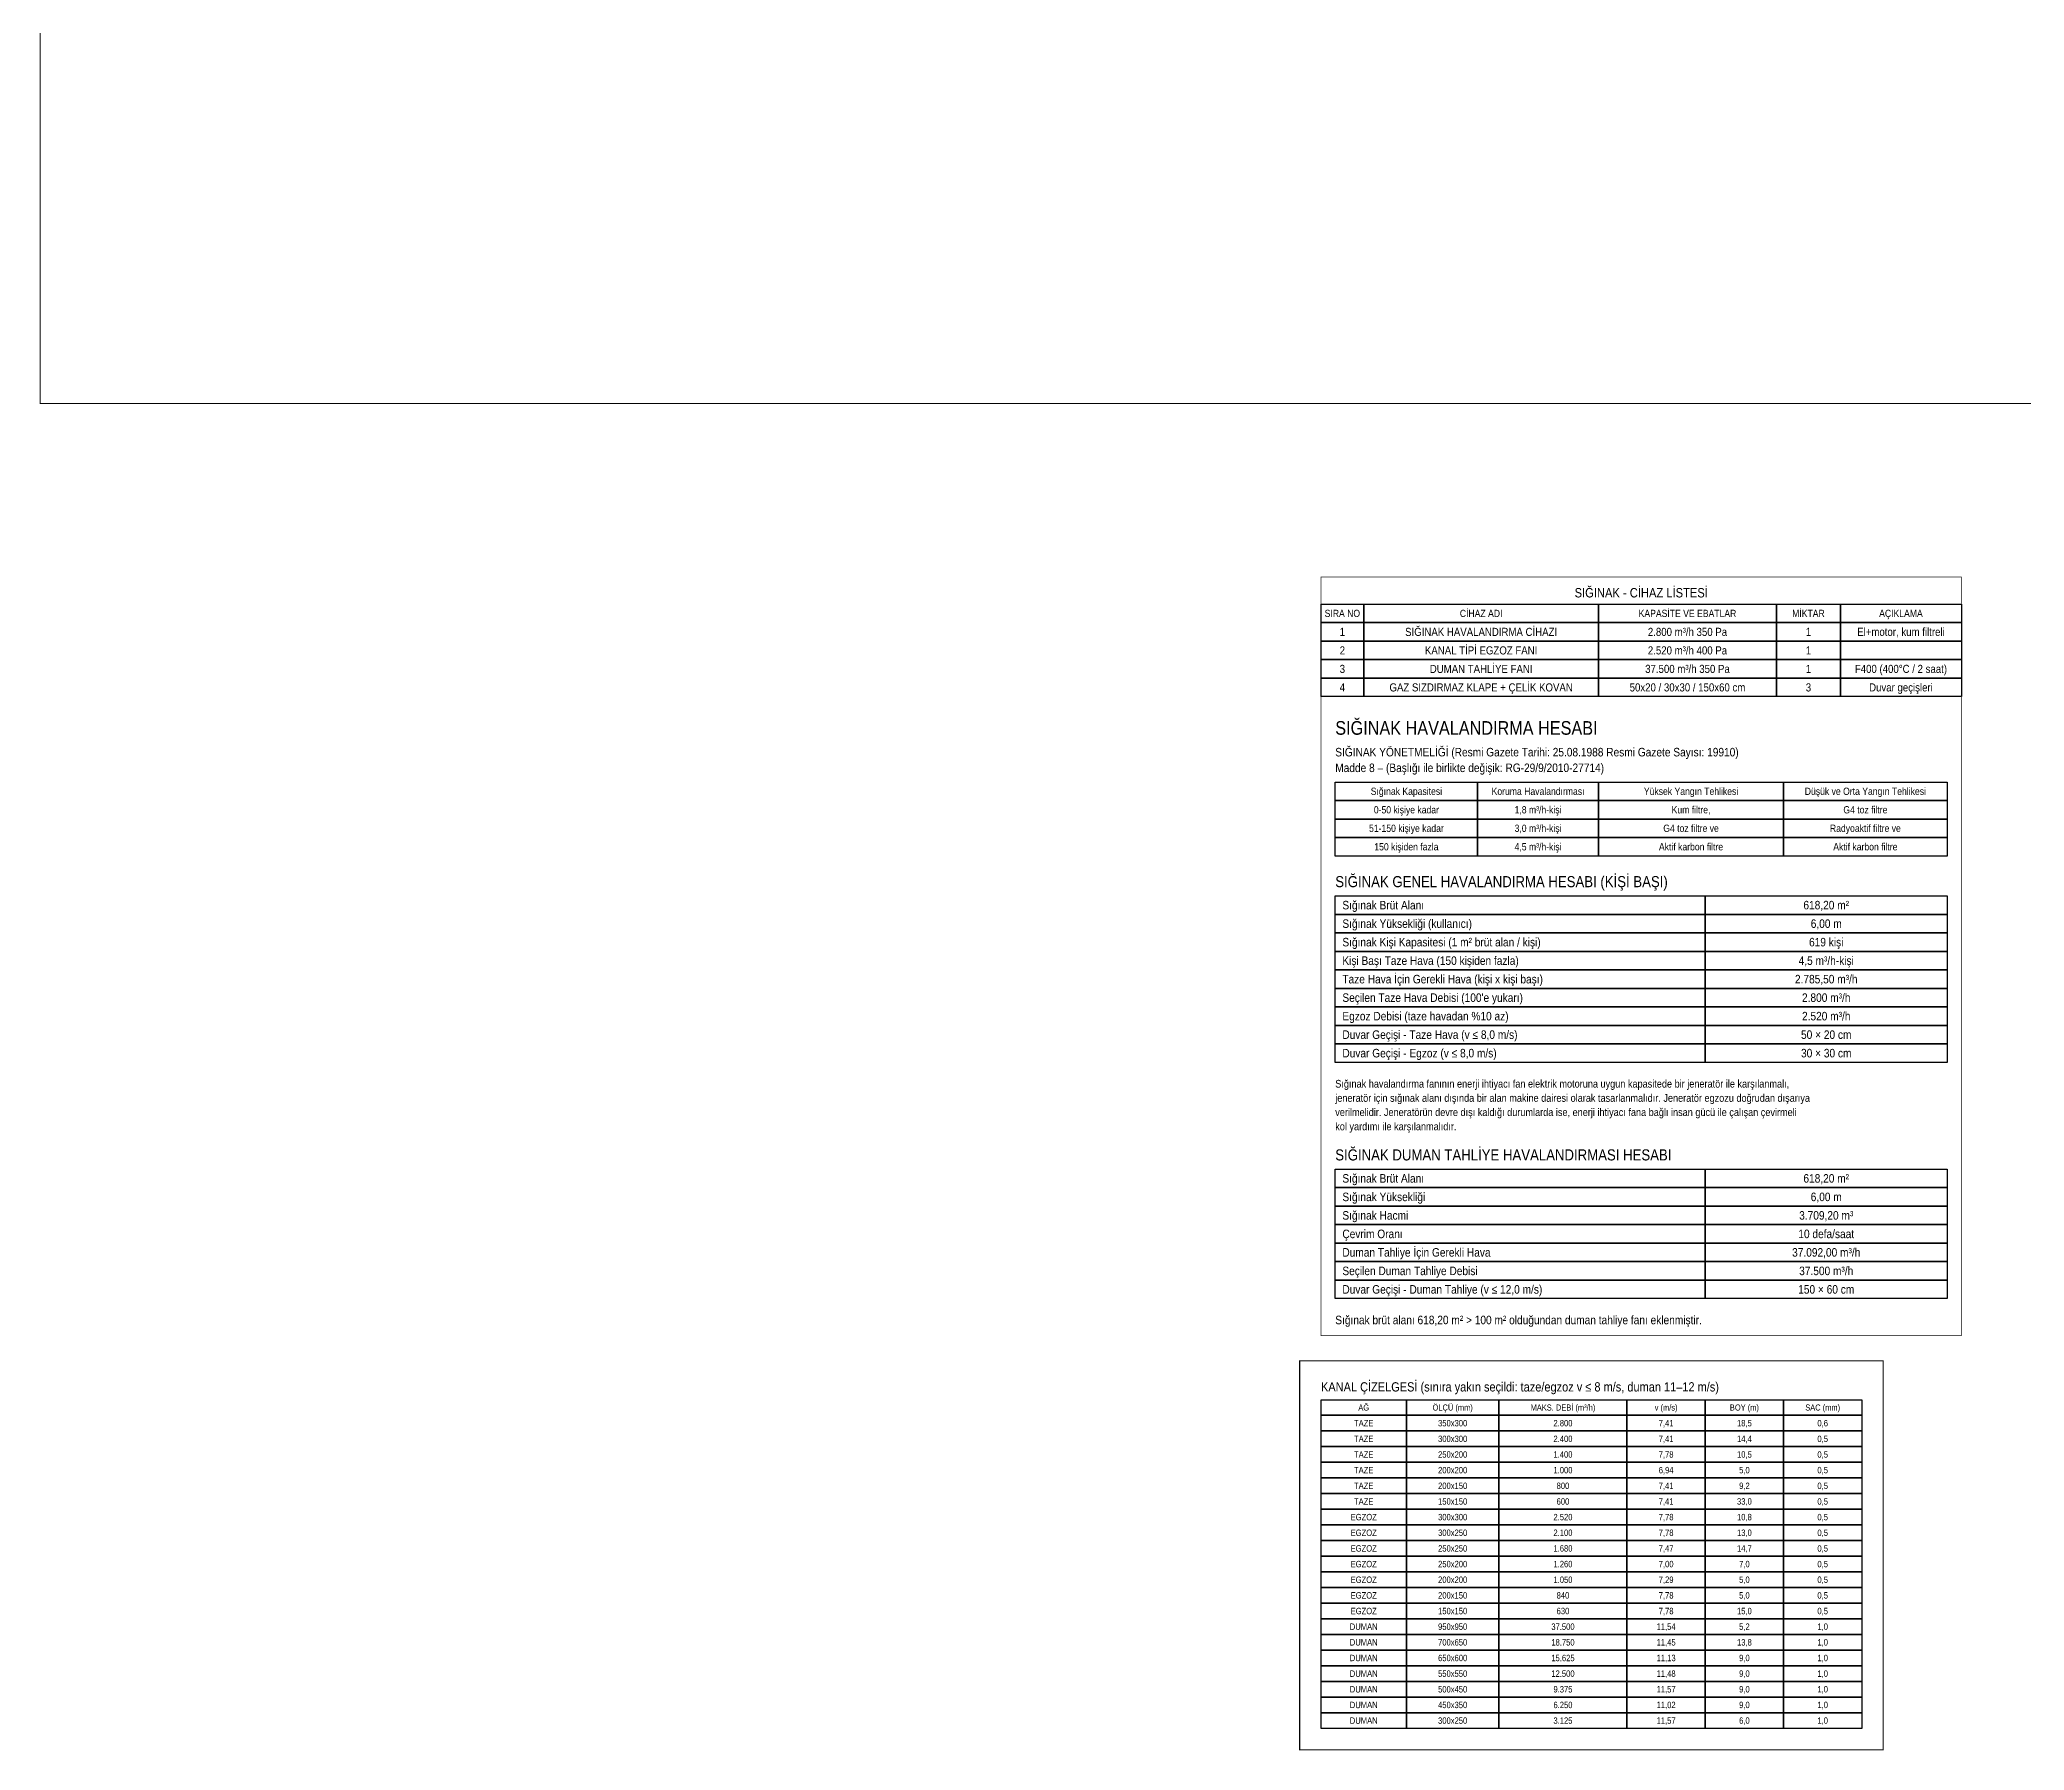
# Model space of a CAD drawing. Header units: centimetres. Extents: x -277999 to 283551, y -705288 to -693449.
# Drawn here: x 257999 to 260788, y -703243 to -700839 of the extents above; entities that cross this region are included whole.
import ezdxf
from ezdxf.enums import TextEntityAlignment as Align

# ---------------------------------------------------------------- set-up
doc = ezdxf.new("R2010")
doc.units = ezdxf.units.CM
for name, color, linetype in [('ROTAS-HAV-CERCEVE', 7, 'Continuous'), ('ROTAS-HESAP-CERCEVE', 1, 'Continuous'), ('ROTAS-HESAP-CIZGI', 1, 'Continuous'), ('ROTAS-HESAP-YAZI', 7, 'Continuous')]:
    doc.layers.add(name, color=color, linetype=linetype)
doc.styles.add('ROTAS', font='arial.ttf')

msp = doc.modelspace()

# ---------------------------------------------------------------- linework, layer by layer
at = {"layer": 'ROTAS-HAV-CERCEVE', "const_width": 1.5}
for points in [[(258000, -701350), (283550, -701350), (283550, -693450), (258000, -693450)], [(259770, -703242), (260590, -703242), (260590, -702695.5), (259770, -702695.5)]]:
    msp.add_lwpolyline(points, close=True, dxfattribs=at)
at = {"layer": 'ROTAS-HESAP-CERCEVE', "const_width": 1}
msp.add_lwpolyline([(259800, -701594), (260700, -701594), (260700, -702660), (259800, -702660)], close=True, dxfattribs=at)
at = {"layer": 'ROTAS-HESAP-CIZGI'}
for points in [[(259800, -701632), (259860, -701632), (259860, -701658), (259800, -701658)], [(259860, -701632), (260190, -701632), (260190, -701658), (259860, -701658)], [(260190, -701632), (260440, -701632), (260440, -701658), (260190, -701658)], [(260440, -701632), (260530, -701632), (260530, -701658), (260440, -701658)], [(260530, -701632), (260700, -701632), (260700, -701658), (260530, -701658)], [(259800, -701658), (259860, -701658), (259860, -701684), (259800, -701684)], [(259800, -701684), (259860, -701684), (259860, -701710), (259800, -701710)], [(259860, -701658), (260190, -701658), (260190, -701684), (259860, -701684)], [(259860, -701684), (260190, -701684), (260190, -701710), (259860, -701710)], [(260190, -701658), (260440, -701658), (260440, -701684), (260190, -701684)], [(260190, -701684), (260440, -701684), (260440, -701710), (260190, -701710)], [(260440, -701658), (260530, -701658), (260530, -701684), (260440, -701684)], [(260440, -701684), (260530, -701684), (260530, -701710), (260440, -701710)], [(260530, -701658), (260700, -701658), (260700, -701684), (260530, -701684)], [(260530, -701684), (260700, -701684), (260700, -701710), (260530, -701710)], [(259800, -701710), (259860, -701710), (259860, -701736), (259800, -701736)], [(259860, -701710), (260190, -701710), (260190, -701736), (259860, -701736)], [(260190, -701710), (260440, -701710), (260440, -701736), (260190, -701736)], [(260440, -701710), (260530, -701710), (260530, -701736), (260440, -701736)], [(260530, -701710), (260700, -701710), (260700, -701736), (260530, -701736)], [(259800, -701736), (259860, -701736), (259860, -701762), (259800, -701762)], [(259860, -701736), (260190, -701736), (260190, -701762), (259860, -701762)], [(260190, -701736), (260440, -701736), (260440, -701762), (260190, -701762)], [(260440, -701736), (260530, -701736), (260530, -701762), (260440, -701762)], [(260530, -701736), (260700, -701736), (260700, -701762), (260530, -701762)], [(259820, -701882), (260020, -701882), (260020, -701908), (259820, -701908)], [(259820, -701908), (260020, -701908), (260020, -701934), (259820, -701934)], [(260020, -701882), (260190, -701882), (260190, -701908), (260020, -701908)], [(260020, -701908), (260190, -701908), (260190, -701934), (260020, -701934)], [(260190, -701882), (260450, -701882), (260450, -701908), (260190, -701908)], [(260190, -701908), (260450, -701908), (260450, -701934), (260190, -701934)], [(260450, -701882), (260680, -701882), (260680, -701908), (260450, -701908)], [(260450, -701908), (260680, -701908), (260680, -701934), (260450, -701934)], [(259820, -701934), (260020, -701934), (260020, -701960), (259820, -701960)], [(260020, -701934), (260190, -701934), (260190, -701960), (260020, -701960)], [(260190, -701934), (260450, -701934), (260450, -701960), (260190, -701960)], [(260450, -701934), (260680, -701934), (260680, -701960), (260450, -701960)], [(259820, -701960), (260020, -701960), (260020, -701986), (259820, -701986)], [(260020, -701960), (260190, -701960), (260190, -701986), (260020, -701986)], [(260190, -701960), (260450, -701960), (260450, -701986), (260190, -701986)], [(260450, -701960), (260680, -701960), (260680, -701986), (260450, -701986)], [(259820, -702042), (260340, -702042), (260340, -702068), (259820, -702068)], [(260340, -702042), (260680, -702042), (260680, -702068), (260340, -702068)], [(259820, -702068), (260340, -702068), (260340, -702094), (259820, -702094)], [(260340, -702068), (260680, -702068), (260680, -702094), (260340, -702094)], [(259820, -702094), (260340, -702094), (260340, -702120), (259820, -702120)], [(260340, -702094), (260680, -702094), (260680, -702120), (260340, -702120)], [(259820, -702120), (260340, -702120), (260340, -702146), (259820, -702146)], [(260340, -702120), (260680, -702120), (260680, -702146), (260340, -702146)], [(259820, -702146), (260340, -702146), (260340, -702172), (259820, -702172)], [(260340, -702146), (260680, -702146), (260680, -702172), (260340, -702172)], [(259820, -702172), (260340, -702172), (260340, -702198), (259820, -702198)], [(260340, -702172), (260680, -702172), (260680, -702198), (260340, -702198)], [(259820, -702198), (260340, -702198), (260340, -702224), (259820, -702224)], [(260340, -702198), (260680, -702198), (260680, -702224), (260340, -702224)], [(259820, -702224), (260340, -702224), (260340, -702250), (259820, -702250)], [(260340, -702224), (260680, -702224), (260680, -702250), (260340, -702250)], [(259820, -702250), (260340, -702250), (260340, -702276), (259820, -702276)], [(260340, -702250), (260680, -702250), (260680, -702276), (260340, -702276)], [(259820, -702426), (260340, -702426), (260340, -702452), (259820, -702452)], [(260340, -702426), (260680, -702426), (260680, -702452), (260340, -702452)], [(259820, -702452), (260340, -702452), (260340, -702478), (259820, -702478)], [(260340, -702452), (260680, -702452), (260680, -702478), (260340, -702478)], [(259820, -702478), (260340, -702478), (260340, -702504), (259820, -702504)], [(260340, -702478), (260680, -702478), (260680, -702504), (260340, -702504)], [(259820, -702504), (260340, -702504), (260340, -702530), (259820, -702530)], [(260340, -702504), (260680, -702504), (260680, -702530), (260340, -702530)], [(259820, -702530), (260340, -702530), (260340, -702556), (259820, -702556)], [(260340, -702530), (260680, -702530), (260680, -702556), (260340, -702556)], [(259820, -702556), (260340, -702556), (260340, -702582), (259820, -702582)], [(260340, -702556), (260680, -702556), (260680, -702582), (260340, -702582)], [(259820, -702582), (260340, -702582), (260340, -702608), (259820, -702608)], [(260340, -702582), (260680, -702582), (260680, -702608), (260340, -702608)], [(259800, -702750), (259920, -702750), (259920, -702772), (259800, -702772)], [(259800, -702772), (259920, -702772), (259920, -702794), (259800, -702794)], [(259920, -702750), (260050, -702750), (260050, -702772), (259920, -702772)], [(259920, -702772), (260050, -702772), (260050, -702794), (259920, -702794)], [(260050, -702750), (260230, -702750), (260230, -702772), (260050, -702772)], [(260050, -702772), (260230, -702772), (260230, -702794), (260050, -702794)], [(260230, -702750), (260340, -702750), (260340, -702772), (260230, -702772)], [(260230, -702772), (260340, -702772), (260340, -702794), (260230, -702794)], [(260340, -702750), (260450, -702750), (260450, -702772), (260340, -702772)], [(260340, -702772), (260450, -702772), (260450, -702794), (260340, -702794)], [(260450, -702750), (260560, -702750), (260560, -702772), (260450, -702772)], [(260450, -702772), (260560, -702772), (260560, -702794), (260450, -702794)], [(259800, -702794), (259920, -702794), (259920, -702816), (259800, -702816)], [(259920, -702794), (260050, -702794), (260050, -702816), (259920, -702816)], [(260050, -702794), (260230, -702794), (260230, -702816), (260050, -702816)], [(260230, -702794), (260340, -702794), (260340, -702816), (260230, -702816)], [(260340, -702794), (260450, -702794), (260450, -702816), (260340, -702816)], [(260450, -702794), (260560, -702794), (260560, -702816), (260450, -702816)], [(259800, -702816), (259920, -702816), (259920, -702838), (259800, -702838)], [(259920, -702816), (260050, -702816), (260050, -702838), (259920, -702838)], [(260050, -702816), (260230, -702816), (260230, -702838), (260050, -702838)], [(260230, -702816), (260340, -702816), (260340, -702838), (260230, -702838)], [(260340, -702816), (260450, -702816), (260450, -702838), (260340, -702838)], [(260450, -702816), (260560, -702816), (260560, -702838), (260450, -702838)], [(259800, -702838), (259920, -702838), (259920, -702860), (259800, -702860)], [(259920, -702838), (260050, -702838), (260050, -702860), (259920, -702860)], [(260050, -702838), (260230, -702838), (260230, -702860), (260050, -702860)], [(260230, -702838), (260340, -702838), (260340, -702860), (260230, -702860)], [(260340, -702838), (260450, -702838), (260450, -702860), (260340, -702860)], [(260450, -702838), (260560, -702838), (260560, -702860), (260450, -702860)], [(259800, -702860), (259920, -702860), (259920, -702882), (259800, -702882)], [(259800, -702882), (259920, -702882), (259920, -702904), (259800, -702904)], [(259920, -702860), (260050, -702860), (260050, -702882), (259920, -702882)], [(259920, -702882), (260050, -702882), (260050, -702904), (259920, -702904)], [(260050, -702860), (260230, -702860), (260230, -702882), (260050, -702882)], [(260050, -702882), (260230, -702882), (260230, -702904), (260050, -702904)], [(260230, -702860), (260340, -702860), (260340, -702882), (260230, -702882)], [(260230, -702882), (260340, -702882), (260340, -702904), (260230, -702904)], [(260340, -702860), (260450, -702860), (260450, -702882), (260340, -702882)], [(260340, -702882), (260450, -702882), (260450, -702904), (260340, -702904)], [(260450, -702860), (260560, -702860), (260560, -702882), (260450, -702882)], [(260450, -702882), (260560, -702882), (260560, -702904), (260450, -702904)], [(259800, -702904), (259920, -702904), (259920, -702926), (259800, -702926)], [(259920, -702904), (260050, -702904), (260050, -702926), (259920, -702926)], [(260050, -702904), (260230, -702904), (260230, -702926), (260050, -702926)], [(260230, -702904), (260340, -702904), (260340, -702926), (260230, -702926)], [(260340, -702904), (260450, -702904), (260450, -702926), (260340, -702926)], [(260450, -702904), (260560, -702904), (260560, -702926), (260450, -702926)], [(259800, -702926), (259920, -702926), (259920, -702948), (259800, -702948)], [(259920, -702926), (260050, -702926), (260050, -702948), (259920, -702948)], [(260050, -702926), (260230, -702926), (260230, -702948), (260050, -702948)], [(260230, -702926), (260340, -702926), (260340, -702948), (260230, -702948)], [(260340, -702926), (260450, -702926), (260450, -702948), (260340, -702948)], [(260450, -702926), (260560, -702926), (260560, -702948), (260450, -702948)], [(259800, -702948), (259920, -702948), (259920, -702970), (259800, -702970)], [(259920, -702948), (260050, -702948), (260050, -702970), (259920, -702970)], [(260050, -702948), (260230, -702948), (260230, -702970), (260050, -702970)], [(260230, -702948), (260340, -702948), (260340, -702970), (260230, -702970)], [(260340, -702948), (260450, -702948), (260450, -702970), (260340, -702970)], [(260450, -702948), (260560, -702948), (260560, -702970), (260450, -702970)], [(259800, -702970), (259920, -702970), (259920, -702992), (259800, -702992)], [(259800, -702992), (259920, -702992), (259920, -703014), (259800, -703014)], [(259920, -702970), (260050, -702970), (260050, -702992), (259920, -702992)], [(259920, -702992), (260050, -702992), (260050, -703014), (259920, -703014)], [(260050, -702970), (260230, -702970), (260230, -702992), (260050, -702992)], [(260050, -702992), (260230, -702992), (260230, -703014), (260050, -703014)], [(260230, -702970), (260340, -702970), (260340, -702992), (260230, -702992)], [(260230, -702992), (260340, -702992), (260340, -703014), (260230, -703014)], [(260340, -702970), (260450, -702970), (260450, -702992), (260340, -702992)], [(260340, -702992), (260450, -702992), (260450, -703014), (260340, -703014)], [(260450, -702970), (260560, -702970), (260560, -702992), (260450, -702992)], [(260450, -702992), (260560, -702992), (260560, -703014), (260450, -703014)], [(259800, -703014), (259920, -703014), (259920, -703036), (259800, -703036)], [(259920, -703014), (260050, -703014), (260050, -703036), (259920, -703036)], [(260050, -703014), (260230, -703014), (260230, -703036), (260050, -703036)], [(260230, -703014), (260340, -703014), (260340, -703036), (260230, -703036)], [(260340, -703014), (260450, -703014), (260450, -703036), (260340, -703036)], [(260450, -703014), (260560, -703014), (260560, -703036), (260450, -703036)], [(259800, -703036), (259920, -703036), (259920, -703058), (259800, -703058)], [(259920, -703036), (260050, -703036), (260050, -703058), (259920, -703058)], [(260050, -703036), (260230, -703036), (260230, -703058), (260050, -703058)], [(260230, -703036), (260340, -703036), (260340, -703058), (260230, -703058)], [(260340, -703036), (260450, -703036), (260450, -703058), (260340, -703058)], [(260450, -703036), (260560, -703036), (260560, -703058), (260450, -703058)], [(259800, -703058), (259920, -703058), (259920, -703080), (259800, -703080)], [(259800, -703080), (259920, -703080), (259920, -703102), (259800, -703102)], [(259920, -703058), (260050, -703058), (260050, -703080), (259920, -703080)], [(259920, -703080), (260050, -703080), (260050, -703102), (259920, -703102)], [(260050, -703058), (260230, -703058), (260230, -703080), (260050, -703080)], [(260050, -703080), (260230, -703080), (260230, -703102), (260050, -703102)], [(260230, -703058), (260340, -703058), (260340, -703080), (260230, -703080)], [(260230, -703080), (260340, -703080), (260340, -703102), (260230, -703102)], [(260340, -703058), (260450, -703058), (260450, -703080), (260340, -703080)], [(260340, -703080), (260450, -703080), (260450, -703102), (260340, -703102)], [(260450, -703058), (260560, -703058), (260560, -703080), (260450, -703080)], [(260450, -703080), (260560, -703080), (260560, -703102), (260450, -703102)], [(259800, -703102), (259920, -703102), (259920, -703124), (259800, -703124)], [(259920, -703102), (260050, -703102), (260050, -703124), (259920, -703124)], [(260050, -703102), (260230, -703102), (260230, -703124), (260050, -703124)], [(260230, -703102), (260340, -703102), (260340, -703124), (260230, -703124)], [(260340, -703102), (260450, -703102), (260450, -703124), (260340, -703124)], [(260450, -703102), (260560, -703102), (260560, -703124), (260450, -703124)], [(259800, -703124), (259920, -703124), (259920, -703146), (259800, -703146)], [(259920, -703124), (260050, -703124), (260050, -703146), (259920, -703146)], [(260050, -703124), (260230, -703124), (260230, -703146), (260050, -703146)], [(260230, -703124), (260340, -703124), (260340, -703146), (260230, -703146)], [(260340, -703124), (260450, -703124), (260450, -703146), (260340, -703146)], [(260450, -703124), (260560, -703124), (260560, -703146), (260450, -703146)], [(259800, -703146), (259920, -703146), (259920, -703168), (259800, -703168)], [(259920, -703146), (260050, -703146), (260050, -703168), (259920, -703168)], [(260050, -703146), (260230, -703146), (260230, -703168), (260050, -703168)], [(260230, -703146), (260340, -703146), (260340, -703168), (260230, -703168)], [(260340, -703146), (260450, -703146), (260450, -703168), (260340, -703168)], [(260450, -703146), (260560, -703146), (260560, -703168), (260450, -703168)], [(259800, -703168), (259920, -703168), (259920, -703190), (259800, -703190)], [(259800, -703190), (259920, -703190), (259920, -703212), (259800, -703212)], [(259920, -703168), (260050, -703168), (260050, -703190), (259920, -703190)], [(259920, -703190), (260050, -703190), (260050, -703212), (259920, -703212)], [(260050, -703168), (260230, -703168), (260230, -703190), (260050, -703190)], [(260050, -703190), (260230, -703190), (260230, -703212), (260050, -703212)], [(260230, -703168), (260340, -703168), (260340, -703190), (260230, -703190)], [(260230, -703190), (260340, -703190), (260340, -703212), (260230, -703212)], [(260340, -703168), (260450, -703168), (260450, -703190), (260340, -703190)], [(260340, -703190), (260450, -703190), (260450, -703212), (260340, -703212)], [(260450, -703168), (260560, -703168), (260560, -703190), (260450, -703190)], [(260450, -703190), (260560, -703190), (260560, -703212), (260450, -703212)]]:
    msp.add_lwpolyline(points, close=True, dxfattribs=at)

# ---------------------------------------------------------------- texts
at = {"layer": 'ROTAS-HESAP-YAZI', "style": 'ROTAS', "width": 0.85}
for s, height, p in [('SIĞINAK - CİHAZ LİSTESİ', 13.2, (260250, -701616)), ('SIRA NO', 10.2, (259830, -701645)), ('CİHAZ ADI', 10.2, (260025, -701645)), ('KAPASİTE VE EBATLAR', 10.2, (260315, -701645)), ('MİKTAR', 10.2, (260485, -701645)), ('AÇIKLAMA', 10.2, (260615, -701645)), ('1', 11.4, (259830, -701671)), ('SIĞINAK HAVALANDIRMA CİHAZI', 11.4, (260025, -701671)), ('2.800 m³/h 350 Pa', 11.4, (260315, -701671)), ('1', 11.4, (260485, -701671)), ('El+motor, kum filtreli', 11.4, (260615, -701671)), ('2', 11.4, (259830, -701697)), ('KANAL TİPİ EGZOZ FANI', 11.4, (260025, -701697)), ('2.520 m³/h 400 Pa', 11.4, (260315, -701697)), ('1', 11.4, (260485, -701697)), ('3', 11.4, (259830, -701723)), ('GAZ SIZDIRMAZ KLAPE + ÇELİK KOVAN', 11.4, (260025, -701749)), ('DUMAN TAHLİYE FANI', 11.4, (260025, -701723)), ('37.500 m³/h 350 Pa', 11.4, (260315, -701723)), ('1', 11.4, (260485, -701723)), ('F400 (400°C / 2 saat)', 11.4, (260615, -701723)), ('4', 11.4, (259830, -701749)), ('50x20 / 30x30 / 150x60 cm', 11.4, (260315, -701749)), ('3', 11.4, (260485, -701749)), ('Duvar geçişleri', 11.4, (260615, -701749)), ('Sığınak Kapasitesi', 10.2, (259920, -701895)), ('Koruma Havalandırması', 10.2, (260105, -701895)), ('Yüksek Yangın Tehlikesi', 10.2, (260320, -701895)), ('Düşük ve Orta Yangın Tehlikesi', 10.2, (260565, -701895)), ('0-50 kişiye kadar', 10.2, (259920, -701921)), ('1,8 m³/h-kişi', 10.2, (260105, -701921)), ('Kum filtre,', 10.2, (260320, -701921)), ('G4 toz filtre', 10.2, (260565, -701921)), ('51-150 kişiye kadar', 10.2, (259920, -701947)), ('3,0 m³/h-kişi', 10.2, (260105, -701947)), ('G4 toz filtre ve', 10.2, (260320, -701947)), ('Radyoaktif filtre ve', 10.2, (260565, -701947)), ('150 kişiden fazla', 10.2, (259920, -701973)), ('4,5 m³/h-kişi', 10.2, (260105, -701973)), ('Aktif karbon filtre', 10.2, (260320, -701973)), ('Aktif karbon filtre', 10.2, (260565, -701973)), ('618,20 m²', 12, (260510, -702055)), ('6,00 m', 12, (260510, -702081)), ('619 kişi', 12, (260510, -702107)), ('4,5 m³/h-kişi', 12, (260510, -702133)), ('2.785,50 m³/h', 12, (260510, -702159)), ('2.800 m³/h', 12, (260510, -702185)), ('2.520 m³/h', 12, (260510, -702211)), ('50 × 20 cm', 12, (260510, -702237)), ('30 × 30 cm', 12, (260510, -702263)), ('618,20 m²', 12, (260510, -702439)), ('6,00 m', 12, (260510, -702465)), ('3.709,20 m³', 12, (260510, -702491)), ('10 defa/saat', 12, (260510, -702517)), ('37.092,00 m³/h', 12, (260510, -702543)), ('37.500 m³/h', 12, (260510, -702569)), ('150 × 60 cm', 12, (260510, -702595)), ('AĞ', 8.5, (259860, -702761)), ('ÖLÇÜ (mm)', 8.5, (259985, -702761)), ('MAKS. DEBİ (m³/h)', 8.5, (260140, -702761)), ('v (m/s)', 8.5, (260285, -702761)), ('BOY (m)', 8.5, (260395, -702761)), ('SAC (mm)', 8.5, (260505, -702761)), ('TAZE', 9, (259860, -702783)), ('TAZE', 9, (259860, -702805)), ('350x300', 9, (259985, -702783)), ('300x300', 9, (259985, -702805)), ('2.800', 9, (260140, -702783)), ('2.400', 9, (260140, -702805)), ('7,41', 9, (260285, -702783)), ('7,41', 9, (260285, -702805)), ('18,5', 9, (260395, -702783)), ('14,4', 9, (260395, -702805)), ('0,6', 9, (260505, -702783)), ('0,5', 9, (260505, -702805)), ('TAZE', 9, (259860, -702827)), ('250x200', 9, (259985, -702827)), ('1.400', 9, (260140, -702827)), ('7,78', 9, (260285, -702827)), ('10,5', 9, (260395, -702827)), ('0,5', 9, (260505, -702827)), ('TAZE', 9, (259860, -702849)), ('200x200', 9, (259985, -702849)), ('1.000', 9, (260140, -702849)), ('6,94', 9, (260285, -702849)), ('5,0', 9, (260395, -702849)), ('0,5', 9, (260505, -702849)), ('TAZE', 9, (259860, -702871)), ('200x150', 9, (259985, -702871)), ('800', 9, (260140, -702871)), ('7,41', 9, (260285, -702871)), ('9,2', 9, (260395, -702871)), ('0,5', 9, (260505, -702871)), ('EGZOZ', 9, (259860, -702915)), ('TAZE', 9, (259860, -702893)), ('300x300', 9, (259985, -702915)), ('150x150', 9, (259985, -702893)), ('2.520', 9, (260140, -702915)), ('600', 9, (260140, -702893)), ('7,41', 9, (260285, -702893)), ('7,78', 9, (260285, -702915)), ('33,0', 9, (260395, -702893)), ('10,8', 9, (260395, -702915)), ('0,5', 9, (260505, -702893)), ('0,5', 9, (260505, -702915)), ('EGZOZ', 9, (259860, -702937)), ('300x250', 9, (259985, -702937)), ('2.100', 9, (260140, -702937)), ('7,78', 9, (260285, -702937)), ('13,0', 9, (260395, -702937)), ('0,5', 9, (260505, -702937)), ('EGZOZ', 9, (259860, -702959)), ('250x250', 9, (259985, -702959)), ('1.680', 9, (260140, -702959)), ('7,47', 9, (260285, -702959)), ('14,7', 9, (260395, -702959)), ('0,5', 9, (260505, -702959)), ('EGZOZ', 9, (259860, -702981)), ('250x200', 9, (259985, -702981)), ('1.260', 9, (260140, -702981)), ('7,00', 9, (260285, -702981)), ('7,0', 9, (260395, -702981)), ('0,5', 9, (260505, -702981)), ('EGZOZ', 9, (259860, -703003)), ('EGZOZ', 9, (259860, -703025)), ('200x200', 9, (259985, -703003)), ('200x150', 9, (259985, -703025)), ('1.050', 9, (260140, -703003)), ('840', 9, (260140, -703025)), ('7,29', 9, (260285, -703003)), ('7,78', 9, (260285, -703025)), ('5,0', 9, (260395, -703003)), ('5,0', 9, (260395, -703025)), ('0,5', 9, (260505, -703003)), ('0,5', 9, (260505, -703025)), ('EGZOZ', 9, (259860, -703047)), ('150x150', 9, (259985, -703047)), ('630', 9, (260140, -703047)), ('7,78', 9, (260285, -703047)), ('15,0', 9, (260395, -703047)), ('0,5', 9, (260505, -703047)), ('DUMAN', 9, (259860, -703069)), ('950x950', 9, (259985, -703069)), ('37.500', 9, (260140, -703069)), ('11,54', 9, (260285, -703069)), ('5,2', 9, (260395, -703069)), ('1,0', 9, (260505, -703069)), ('DUMAN', 9, (259860, -703091)), ('700x650', 9, (259985, -703091)), ('18.750', 9, (260140, -703091)), ('11,45', 9, (260285, -703091)), ('13,8', 9, (260395, -703091)), ('1,0', 9, (260505, -703091)), ('DUMAN', 9, (259860, -703113)), ('DUMAN', 9, (259860, -703135)), ('550x550', 9, (259985, -703135)), ('650x600', 9, (259985, -703113)), ('15.625', 9, (260140, -703113)), ('12.500', 9, (260140, -703135)), ('11,13', 9, (260285, -703113)), ('11,48', 9, (260285, -703135)), ('9,0', 9, (260395, -703113)), ('9,0', 9, (260395, -703135)), ('1,0', 9, (260505, -703113)), ('1,0', 9, (260505, -703135)), ('DUMAN', 9, (259860, -703157)), ('500x450', 9, (259985, -703157)), ('9.375', 9, (260140, -703157)), ('11,57', 9, (260285, -703157)), ('9,0', 9, (260395, -703157)), ('1,0', 9, (260505, -703157)), ('DUMAN', 9, (259860, -703179)), ('450x350', 9, (259985, -703179)), ('6.250', 9, (260140, -703179)), ('11,02', 9, (260285, -703179)), ('9,0', 9, (260395, -703179)), ('1,0', 9, (260505, -703179)), ('DUMAN', 9, (259860, -703201)), ('300x250', 9, (259985, -703201)), ('3.125', 9, (260140, -703201)), ('11,57', 9, (260285, -703201)), ('6,0', 9, (260395, -703201)), ('1,0', 9, (260505, -703201))]:
    msp.add_text(s, height=height, dxfattribs=at).set_placement(p, align=Align.MIDDLE_CENTER)
for s, height, p in [('SIĞINAK HAVALANDIRMA HESABI', 19.2, (259820, -701806)), ('SIĞINAK YÖNETMELİĞİ (Resmi Gazete Tarihi: 25.08.1988 Resmi Gazete Sayısı: 19910)', 12, (259820, -701840)), ('Madde 8 – (Başlığı ile birlikte değişik: RG-29/9/2010-27714)', 12, (259820, -701862)), ('SIĞINAK GENEL HAVALANDIRMA HESABI (KİŞİ BAŞI)', 15.6, (259820, -702022)), ('Sığınak Brüt Alanı', 12, (259830, -702055)), ('Sığınak Yüksekliği (kullanıcı)', 12, (259830, -702081)), ('Sığınak Kişi Kapasitesi (1 m² brüt alan / kişi)', 12, (259830, -702107)), ('Kişi Başı Taze Hava (150 kişiden fazla)', 12, (259830, -702133)), ('Taze Hava İçin Gerekli Hava (kişi x kişi başı)', 12, (259830, -702159)), ("Seçilen Taze Hava Debisi (100'e yukarı)", 12, (259830, -702185)), ('Egzoz Debisi (taze havadan %10 az)', 12, (259830, -702211)), ('Duvar Geçişi - Taze Hava (v ≤ 8,0 m/s)', 12, (259830, -702237)), ('Duvar Geçişi - Egzoz (v ≤ 8,0 m/s)', 12, (259830, -702263)), ('jeneratör için sığınak alanı dışında bir alan makine dairesi olarak tasarlanmalıdır. Jeneratör egzozu doğrudan dışarıya', 10.8, (259820, -702326)), ('Sığınak havalandırma fanının enerji ihtiyacı fan elektrik motoruna uygun kapasitede bir jeneratör ile karşılanmalı,', 10.8, (259820, -702306)), ('verilmelidir. Jeneratörün devre dışı kaldığı durumlarda ise, enerji ihtiyacı fana bağlı insan gücü ile çalışan çevirmeli', 10.8, (259820, -702346)), ('kol yardımı ile karşılanmalıdır.', 10.8, (259820, -702366)), ('SIĞINAK DUMAN TAHLİYE HAVALANDIRMASI HESABI', 15.6, (259820, -702406)), ('Sığınak Brüt Alanı', 12, (259830, -702439)), ('Sığınak Yüksekliği', 12, (259830, -702465)), ('Sığınak Hacmi', 12, (259830, -702491)), ('Çevrim Oranı', 12, (259830, -702517)), ('Duman Tahliye İçin Gerekli Hava', 12, (259830, -702543)), ('Seçilen Duman Tahliye Debisi', 12, (259830, -702569)), ('Duvar Geçişi - Duman Tahliye (v ≤ 12,0 m/s)', 12, (259830, -702595)), ('Sığınak brüt alanı 618,20 m² > 100 m² olduğundan duman tahliye fanı eklenmiştir.', 12, (259820, -702638)), ('KANAL ÇİZELGESİ (sınıra yakın seçildi: taze/egzoz v ≤ 8 m/s, duman 11–12 m/s)', 13, (259800, -702732))]:
    msp.add_text(s, height=height, dxfattribs=at).set_placement(p, align=Align.MIDDLE_LEFT)

doc.saveas('drawing.dxf')
